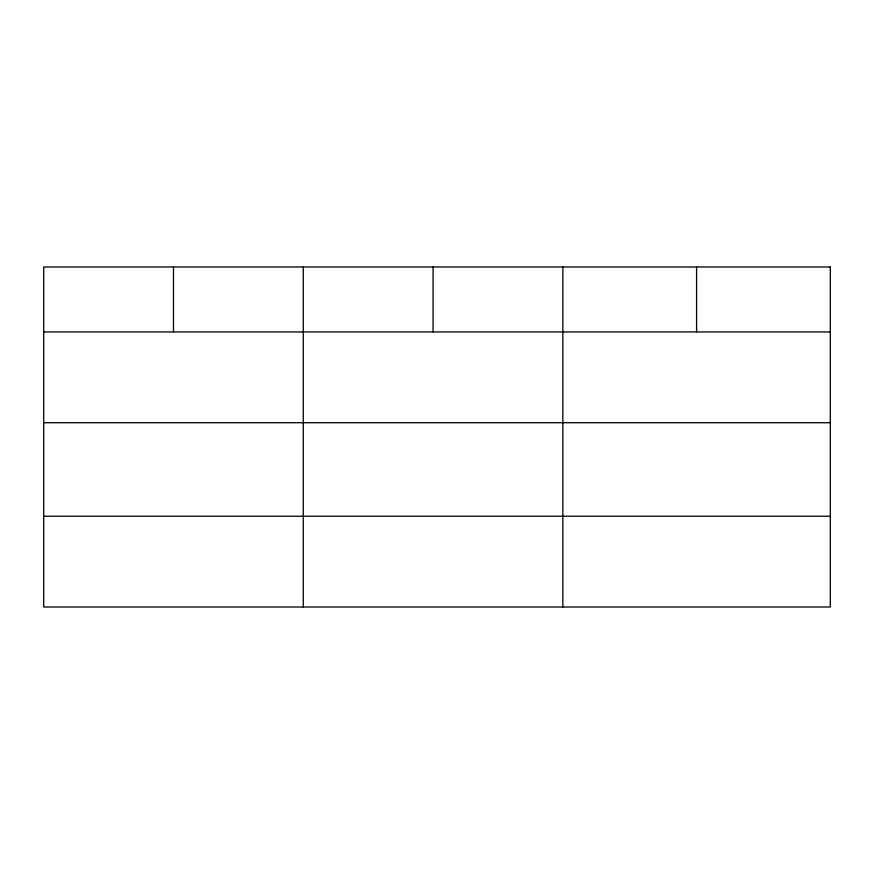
<?xml version="1.0" encoding="UTF-8"?>
<svg xmlns="http://www.w3.org/2000/svg" width="874" height="874" viewBox="0 0 874 874"><rect width="100%" height="100%" fill="white"/><g stroke="black" fill="none" stroke-linecap="round" stroke-linejoin="round"><path stroke-width="1.31" d="M43.7 331.934L830.3 331.934M43.7 422.71L830.3 422.71M43.7 516.228L830.3 516.228M696.578 266.996L696.578 331.934M562.856 266.996L562.856 607.004M433.067 266.996L433.067 331.934M303.278 266.996L303.278 607.004M173.489 266.996L173.489 331.934M830.3 266.996L43.7 266.996L43.7 607.004L830.3 607.004L830.3 266.996"/></g></svg>
